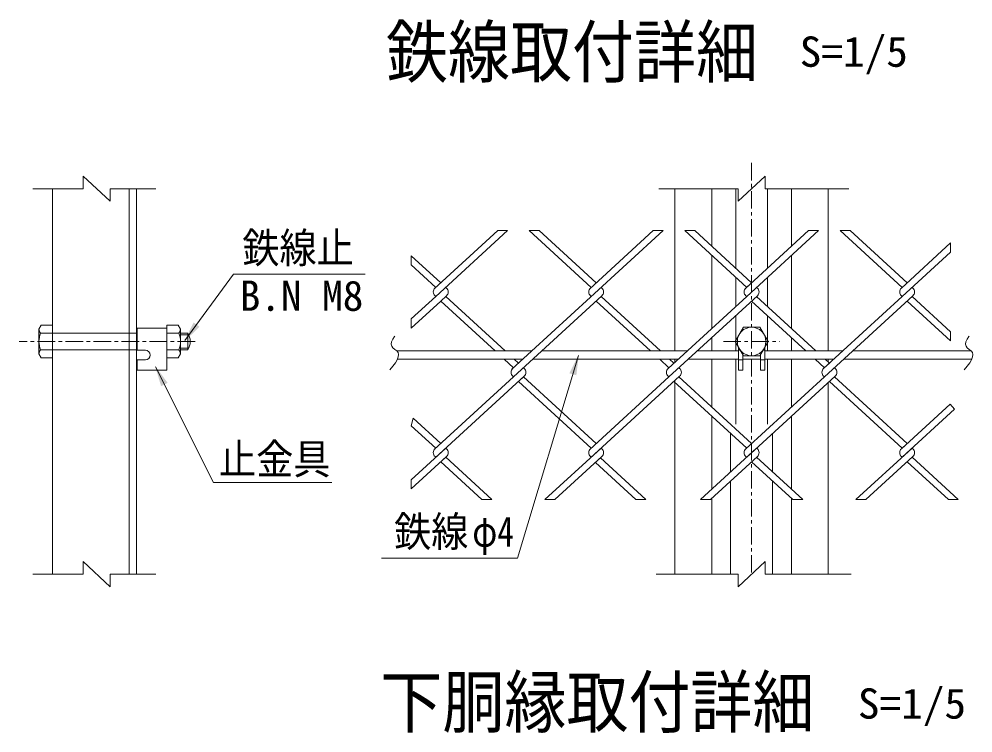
# Model space of a CAD drawing. Units: millimetres, scale not verified, with parts at other scales. Extents: x -4455 to 4455, y -3150 to 3150.
# Drawn here: x 1279 to 2641, y 304 to 1324 of the extents above; entities that cross this region are included whole.
import ezdxf
from ezdxf.enums import TextEntityAlignment as Align

# ---------------------------------------------------------------- set-up
doc = ezdxf.new("R2010")
doc.units = ezdxf.units.MM
doc.header["$LTSCALE"] = 20
doc.linetypes.add('DASHED', pattern=[7.5, 6, -1.5])
doc.linetypes.add('USER1', pattern=[2, 1.25, -0.25, 0.25, -0.25])
doc.layers.add('0-1_7詳細', color=7, linetype='Continuous', lineweight=18)
doc.styles.add('ＭＳ ゴシック', font='')
doc.styles.get('ＭＳ ゴシック').set_extended_font_data('MS Gothic')

msp = doc.modelspace()

# ---------------------------------------------------------------- linework, layer by layer
at = {"layer": '0-1_7詳細', "color": 1, "linetype": 'USER1'}
for p, q in [((2325.08, 1118.15), (2325.08, 531.13)), ((1530.31, 863.23), (1278.82, 863.23)), ((2284.79, 863.23), (2365.43, 863.23))]:
    msp.add_line(p, q, dxfattribs=at)
at = {"layer": '0-1_7詳細', "color": 4}
for p, q in [((1409.01, 1063.44), (1370.24, 1099.44)), ((1370.24, 1081.44), (1370.24, 1099.44)), ((2305.7, 1063.44), (2344.47, 1099.44)), ((2344.47, 1081.44), (2344.47, 1099.44)), ((1370.24, 1081.44), (1298.67, 1081.44)), ((1409.01, 1081.44), (1409.01, 1063.44)), ((1409.01, 1081.44), (1474.28, 1081.44)), ((2305.7, 1081.44), (2192.53, 1081.44)), ((2305.7, 1081.44), (2305.7, 1063.44)), ((2344.47, 1081.44), (2464.05, 1081.44)), ((1370.24, 531.13), (1370.24, 549.13)), ((1409.01, 513.13), (1370.24, 549.13)), ((2305.7, 513.13), (2344.47, 549.13)), ((2344.47, 531.13), (2344.47, 549.13)), ((1370.24, 531.13), (1298.67, 531.13)), ((1409.01, 531.13), (1474.28, 531.13)), ((1409.01, 531.13), (1409.01, 513.13)), ((2305.7, 531.13), (2188.88, 531.13)), ((2305.7, 531.13), (2305.7, 513.13)), ((2344.47, 531.13), (2467.28, 531.13))]:
    msp.add_line(p, q, dxfattribs=at)
at = {"layer": '0-1_7詳細'}
for p, q in [((1326.44, 1081.44), (1326.44, 531.13)), ((1435.94, 1081.44), (1435.94, 531.13)), ((1446.44, 1081.44), (1446.44, 531.13)), ((2215.58, 1081.44), (2215.58, 849.88)), ((2268.08, 1081.44), (2268.08, 999.27)), ((2302.58, 1081.44), (2302.58, 967.66)), ((2347.58, 1081.44), (2347.58, 967.66)), ((2382.08, 1081.44), (2382.08, 999.27)), ((2434.58, 1081.44), (2434.58, 849.88)), ((2268.08, 986.25), (2268.08, 881.79)), ((2382.08, 986.25), (2382.08, 881.79)), ((2302.58, 954.64), (2302.58, 913.4)), ((2347.58, 954.64), (2347.58, 913.4)), ((2316.91, 939.55), (2325.08, 947.04)), ((2316.91, 928.49), (2317.98, 927.51)), ((2302.58, 900.38), (2302.58, 849.88)), ((2347.58, 900.38), (2347.58, 849.88)), ((1307.24, 880.99), (1310.56, 886.75)), ((1310.56, 886.75), (1326.44, 886.75)), ((1326.44, 839.71), (1326.44, 886.75)), ((1490.06, 839.71), (1490.06, 886.75)), ((1307.24, 845.47), (1307.24, 880.99)), ((1309.3, 875.23), (1326.44, 875.23)), ((1447.46, 882.19), (1447.46, 850.69)), ((1507.2, 875.23), (1490.06, 875.23)), ((1509.26, 845.47), (1509.26, 880.99)), ((1509.26, 875.23), (1519.92, 875.23)), ((1519.92, 851.23), (1519.92, 875.23)), ((2268.08, 868.77), (2268.08, 849.88)), ((2382.08, 868.77), (2382.08, 849.88)), ((1309.3, 851.23), (1326.44, 851.23)), ((1447.46, 850.69), (1459.31, 850.69)), ((1507.2, 851.23), (1490.06, 851.23)), ((1509.26, 845.47), (1505.93, 839.71)), ((1509.26, 851.23), (1519.92, 851.23)), ((2011.23, 849.88), (1818.5, 849.88)), ((2233.26, 849.88), (2025.44, 849.88)), ((2306.33, 849.88), (2247.47, 849.88)), ((2306.33, 854.97), (2306.33, 822.19)), ((2308.8, 850.69), (2306.33, 850.69)), ((2341.36, 850.69), (2343.83, 850.69)), ((2343.83, 854.97), (2343.83, 822.19)), ((2455.29, 849.88), (2343.83, 849.88)), ((2638.76, 849.88), (2469.5, 849.88)), ((1446.44, 714.88), (1446.44, 834.88)), ((1447.46, 837.19), (1459.31, 837.19)), ((1447.46, 837.19), (1447.46, 822.19)), ((1505.93, 839.71), (1490.06, 839.71)), ((1998.14, 837.88), (1819.22, 837.88)), ((2220.16, 837.88), (2012.35, 837.88)), ((2215.58, 837.88), (2215.58, 833.68)), ((2306.33, 837.88), (2234.37, 837.88)), ((2268.08, 837.88), (2268.08, 769.78)), ((2302.58, 837.88), (2302.58, 745.04)), ((2312.33, 837.19), (2306.33, 837.19)), ((2312.33, 844.58), (2312.33, 822.19)), ((2337.83, 837.88), (2312.33, 837.88)), ((2337.83, 837.19), (2343.83, 837.19)), ((2442.19, 837.88), (2343.83, 837.88)), ((2347.58, 837.88), (2347.58, 745.04)), ((2382.08, 837.88), (2382.08, 769.78)), ((2434.58, 837.88), (2434.58, 833.68)), ((2639.49, 837.88), (2456.4, 837.88)), ((1447.46, 822.19), (1490.06, 822.19)), ((2221.17, 825.78), (2222.24, 824.8)), ((2221.17, 825.78), (2222.24, 824.8)), ((2312.33, 822.19), (2306.33, 822.19)), ((2443.2, 825.78), (2444.27, 824.8)), ((2443.2, 825.78), (2444.27, 824.8)), ((2215.58, 807.64), (2215.58, 531.13)), ((2434.58, 804.87), (2434.58, 531.13)), ((2268.08, 756.76), (2268.08, 652.3)), ((2382.08, 756.76), (2382.08, 652.3)), ((2295.08, 732.02), (2295.08, 677.04)), ((2355.08, 732.02), (2355.08, 677.04)), ((2295.08, 664.02), (2295.08, 531.13)), ((2355.08, 664.02), (2355.08, 531.13)), ((2268.08, 639.28), (2268.08, 531.13)), ((2382.08, 639.28), (2382.08, 531.13))]:
    msp.add_line(p, q, dxfattribs=at)
at = {"layer": '0-1_7詳細', "color": 3}
for p, q in [((1871.78, 938.57), (1962.39, 1021.6)), ((1873.92, 927.51), (1976.6, 1021.6)), ((1962.39, 1021.6), (1976.6, 1021.6)), ((2007.48, 1021.6), (2095.95, 940.53)), ((2007.48, 1021.6), (2021.69, 1021.6)), ((2021.69, 1021.6), (2103.05, 947.04)), ((2093.81, 938.57), (2184.42, 1021.6)), ((2094.88, 926.53), (2198.63, 1021.6)), ((2184.42, 1021.6), (2198.63, 1021.6)), ((2229.51, 1021.6), (2317.98, 940.53)), ((2229.51, 1021.6), (2243.71, 1021.6)), ((2243.71, 1021.6), (2325.08, 947.04)), ((2316.91, 939.55), (2406.45, 1021.6)), ((2317.98, 927.51), (2420.66, 1021.6)), ((2406.45, 1021.6), (2420.66, 1021.6)), ((2451.53, 1021.6), (2540.01, 940.53)), ((2451.53, 1021.6), (2465.74, 1021.6)), ((2465.74, 1021.6), (2547.11, 947.04)), ((2538.93, 939.55), (2609.22, 1003.96)), ((2609.22, 1003.96), (2609.22, 990.94)), ((1839, 985.55), (1881.03, 947.04)), ((1839, 972.53), (1839, 985.55)), ((2540.01, 927.51), (2609.22, 990.94)), ((1839, 972.53), (1873.92, 940.53)), ((1888.13, 940.53), (1889.2, 939.55)), ((1888.13, 940.53), (1889.2, 939.55)), ((2110.16, 940.53), (2111.23, 939.55)), ((2110.16, 940.53), (2111.23, 939.55)), ((2332.19, 940.53), (2333.26, 939.55)), ((2332.19, 940.53), (2333.26, 939.55)), ((2554.21, 940.53), (2555.29, 939.55)), ((2554.21, 940.53), (2555.29, 939.55)), ((2554.21, 940.53), (2555.29, 939.55)), ((2554.21, 940.53), (2555.29, 939.55)), ((1839, 895.51), (1873.92, 927.51)), ((1872.48, 928.83), (1873.92, 927.51)), ((1872.48, 928.83), (1873.92, 927.51)), ((1872.85, 928.49), (1873.92, 927.51)), ((1872.85, 928.49), (1873.92, 927.51)), ((1881.03, 921), (1889.2, 928.49)), ((1888.13, 927.51), (1972.85, 849.88)), ((1982.79, 823.82), (2094.88, 926.53)), ((1984.93, 812.76), (2111.23, 928.49)), ((2094.88, 928.49), (2095.95, 927.51)), ((2110.16, 927.51), (2194.88, 849.88)), ((2205.89, 824.8), (2317.98, 927.51)), ((2332.19, 927.51), (2416.9, 849.88)), ((2427.92, 824.8), (2540.01, 927.51)), ((2428.99, 812.76), (2555.29, 928.49)), ((2538.93, 928.49), (2540.01, 927.51)), ((2554.21, 927.51), (2609.22, 877.1)), ((1839, 882.49), (1881.03, 921)), ((1881.03, 921), (1958.64, 849.88)), ((2103.05, 921), (2180.67, 849.88)), ((2325.08, 921), (2402.69, 849.88)), ((2547.11, 921), (2609.22, 864.08)), ((1839, 882.49), (1839, 895.51)), ((2609.22, 877.1), (2609.22, 864.08)), ((1971.73, 837.88), (1984.93, 825.78)), ((1985.94, 837.88), (1992.04, 832.3)), ((2193.76, 837.88), (2206.96, 825.78)), ((2207.97, 837.88), (2214.07, 832.3)), ((2415.79, 837.88), (2428.99, 825.78)), ((2427.92, 824.8), (2436.1, 832.3)), ((2430, 837.88), (2436.1, 832.3)), ((1999.14, 825.78), (2000.22, 824.8)), ((1999.14, 825.78), (2000.22, 824.8)), ((1871.78, 709.08), (1984.93, 812.76)), ((1872.85, 697.04), (2000.22, 813.75)), ((1983.5, 814.08), (1984.93, 812.76)), ((1983.86, 813.74), (1984.93, 812.76)), ((1983.86, 813.74), (1984.93, 812.76)), ((1992.04, 806.25), (2000.22, 813.74)), ((1992.04, 806.25), (2095.95, 711.04)), ((1999.14, 812.76), (2103.05, 717.55)), ((2093.81, 709.08), (2206.96, 812.76)), ((2094.88, 697.04), (2222.24, 813.75)), ((2214.07, 806.25), (2317.98, 711.04)), ((2221.17, 812.76), (2325.08, 717.55)), ((2316.91, 710.06), (2428.99, 812.76)), ((2317.98, 698.02), (2444.27, 813.75)), ((2427.92, 813.74), (2428.99, 812.76)), ((2436.1, 806.25), (2540.01, 711.04)), ((2443.2, 812.76), (2547.11, 717.55)), ((2538.93, 710.06), (2608.45, 773.76)), ((2540.01, 698.02), (2614.99, 766.73)), ((2608.45, 773.76), (2614.99, 766.73)), ((1841.74, 753.55), (1839, 743.04)), ((1841.74, 753.55), (1881.03, 717.55)), ((1839, 743.04), (1873.92, 711.04)), ((1838.82, 665.85), (1888.13, 711.04)), ((1888.13, 711.04), (1889.2, 710.06)), ((1888.13, 711.04), (1889.2, 710.06)), ((2029.93, 637.52), (2110.16, 711.04)), ((2110.16, 711.04), (2111.23, 710.06)), ((2110.16, 711.04), (2111.23, 710.06)), ((2251.95, 637.52), (2332.19, 711.04)), ((2332.19, 711.04), (2333.26, 710.06)), ((2332.19, 711.04), (2333.26, 710.06)), ((2473.98, 637.52), (2554.21, 711.04)), ((2538.93, 710.06), (2547.11, 717.55)), ((2554.21, 711.04), (2555.29, 710.06)), ((2554.21, 711.04), (2555.29, 710.06)), ((1839.04, 653.03), (1889.2, 699)), ((1872.85, 699), (1873.92, 698.02)), ((1872.85, 699), (1873.92, 698.02)), ((1881.03, 691.51), (1889.2, 699)), ((1888.13, 698.02), (1954.15, 637.52)), ((2044.14, 637.52), (2111.23, 699)), ((2094.88, 699), (2095.95, 698.02)), ((2094.88, 699), (2095.95, 698.02)), ((2103.05, 691.51), (2111.23, 699)), ((2109.09, 697.04), (2174.04, 637.52)), ((2266.16, 637.52), (2333.26, 699)), ((2316.91, 699), (2317.98, 698.02)), ((2332.19, 698.02), (2398.21, 637.52)), ((2488.19, 637.52), (2555.29, 699)), ((2538.93, 699), (2540.01, 698.02)), ((2554.21, 698.02), (2620.24, 637.52)), ((1881.03, 691.51), (1939.94, 637.52)), ((2101.98, 690.53), (2159.83, 637.52)), ((2325.08, 691.51), (2384, 637.52)), ((2547.11, 691.51), (2606.03, 637.52)), ((1838.82, 665.85), (1839.04, 653.03)), ((1939.94, 637.52), (1954.15, 637.52)), ((2029.93, 637.52), (2044.14, 637.52)), ((2159.83, 637.52), (2174.04, 637.52)), ((2251.95, 637.52), (2266.16, 637.52)), ((2384, 637.52), (2398.21, 637.52)), ((2473.98, 637.52), (2488.19, 637.52)), ((2606.03, 637.52), (2620.24, 637.52))]:
    msp.add_line(p, q, dxfattribs=at)
at = {"layer": '0-1_7詳細', "color": 3, "linetype": 'DASHED'}
for p, q in [((1326.44, 875.23), (1447.46, 875.23)), ((1326.44, 851.23), (1447.46, 851.23))]:
    msp.add_line(p, q, dxfattribs=at)
at = {"layer": '0-1_7詳細', "color": 1}
for p, q in [((1509.26, 872.83), (1521.13, 872.83)), ((1509.26, 853.63), (1521.13, 853.63))]:
    msp.add_line(p, q, dxfattribs=at)
at = {"layer": '0-1_7詳細'}
for points in [[(1772.89, 959.42), (1584.9, 959.42), (1515.79, 864.73)], [(1509.26, 880.99), (1505.93, 886.75), (1490.06, 886.75)], [(1447.46, 882.19), (1490.06, 882.19), (1490.06, 822.19)], [(1307.24, 845.47), (1310.56, 839.71), (1326.44, 839.71)], [(2337.83, 844.58), (2337.83, 822.19), (2343.83, 822.19)], [(1725.7, 662.04), (1556.28, 662.04), (1473.77, 826.89)]]:
    msp.add_lwpolyline(points, dxfattribs=at)
at = {"layer": '0-1_7詳細', "color": 3}
msp.add_lwpolyline([(2205.89, 813.74), (2206.96, 812.76), (2333.26, 928.49)], dxfattribs=at)
msp.add_lwpolyline([(2348.6, 863.23), (2336.84, 883.6), (2313.32, 883.6), (2301.56, 863.23), (2313.32, 842.86), (2336.84, 842.86)], close=True, dxfattribs=at)
at = {"layer": '0-1_7詳細', "color": 4}
for points in [[(1815.42, 870.97), (1815.11, 870.59), (1812.45, 866.39), (1810.88, 862.63), (1810.41, 859.31), (1811.04, 856.44), (1812.76, 854.01), (1815.58, 852.02), (1818.4, 850.01), (1820.16, 847.53), (1820.84, 844.57), (1820.45, 841.14), (1818.98, 837.23), (1816.44, 832.85), (1812.83, 827.99), (1808.14, 822.66)], [(2635.69, 870.97), (2635.38, 870.59), (2632.72, 866.39), (2631.15, 862.63), (2630.68, 859.31), (2631.31, 856.44), (2633.03, 854.01), (2635.84, 852.02), (2638.67, 850.01), (2640.43, 847.53), (2641.11, 844.57), (2640.71, 841.14), (2639.25, 837.23), (2636.71, 832.85), (2633.09, 827.99), (2628.41, 822.66)]]:
    msp.add_lwpolyline(points, dxfattribs=at)
at = {"layer": '0-1_7詳細', "color": 1}
msp.add_lwpolyline([(1796.63, 553.67), (1990.54, 553.67), (2077.8, 843.31)], dxfattribs=at)
at = {"layer": '0-1_7詳細', "color": 3}
msp.add_circle((2325.08, 863.23), 20.4, dxfattribs=at)
for centre, start, end in [((1877.92, 934.02), 132.5, 227.5), ((1884.13, 934.02), 312.5, 47.5), ((2099.95, 934.02), 132.5, 227.5), ((2106.16, 934.02), 312.5, 47.5), ((2321.97, 934.02), 132.5, 227.5), ((2328.19, 934.02), 312.5, 47.5), ((2544, 934.02), 132.5, 227.5), ((2550.22, 934.02), 312.5, 47.5), ((1988.93, 819.27), 132.5, 227.5), ((1995.15, 819.27), 312.5, 47.5), ((2210.96, 819.27), 132.5, 227.5), ((2217.18, 819.27), 312.5, 47.5), ((2432.99, 819.27), 132.5, 227.5), ((2439.2, 819.27), 312.5, 47.5), ((1877.92, 704.53), 132.5, 227.5), ((1884.13, 704.53), 312.5, 47.5), ((2099.95, 704.53), 132.5, 227.5), ((2106.16, 704.53), 312.5, 47.5), ((2321.97, 704.53), 132.5, 227.5), ((2328.19, 704.53), 312.5, 47.5), ((2544, 704.53), 132.5, 227.5), ((2550.22, 704.53), 312.5, 47.5)]:
    msp.add_arc(centre, 7.5, start, end, dxfattribs=at)
at = {"layer": '0-1_7詳細'}
for centre, radius, start, end in [((1316.33, 880.99), 9.09, 180, 219.3382), ((1343.24, 863.23), 36, 160.52878, 199.47122), ((1500.17, 880.99), 9.09, 320.6618, 0), ((1473.26, 863.23), 36, 340.52878, 19.47122), ((1499.14, 863.23), 24, 330, 30), ((1316.33, 845.47), 9.09, 140.6618, 180), ((1459.31, 843.94), 6.75, 270, 90), ((1500.17, 845.47), 9.09, 0, 39.3382)]:
    msp.add_arc(centre, radius, start, end, dxfattribs=at)
for points in [[(1514.61, 863.11), (1528.09, 890.42), (1536.5, 884.27)], [(1472.88, 828.68), (1490.96, 804.19), (1481.65, 799.52)]]:
    msp.add_solid(points, dxfattribs=at)
at = {"layer": '0-1_7詳細', "color": 1}
msp.add_solid([(2078.38, 845.23), (2074.71, 815), (2064.74, 818.01)], dxfattribs=at)

# ---------------------------------------------------------------- texts
at = {"layer": '0-1_7詳細', "style": 'ＭＳ ゴシック', "width": 0.9}
for s, p in [('鉄線取付詳細', (1802.84, 1219.16)), ('下胴縁取付詳細', (1794.88, 290.71))]:
    msp.add_text(s, height=72.14, dxfattribs=at).set_placement(p, align=Align.BOTTOM_LEFT)
at = {"layer": '0-1_7詳細', "color": 3, "style": 'ＭＳ ゴシック'}
for s, width, p in [('S=1/5', 1.05, (2393.71, 1242.54)), ('鉄線止', 0.9, (1597.61, 962.35)), ('止金具', 0.9, (1564.32, 660.76)), ('鉄線', 0.9, (1814.31, 557.26)), ('φ4', 0.8, (1926.09, 557.26)), ('S=1/5', 1.05, (2476.81, 311.67))]:
    msp.add_text(s, height=43.26, dxfattribs=dict(at, width=width)).set_placement(p, align=Align.BOTTOM_LEFT)
msp.add_text('B.N M8', height=43.26, dxfattribs=at).set_placement((1593.95, 894.08), align=Align.BOTTOM_LEFT)

doc.saveas('drawing.dxf')
